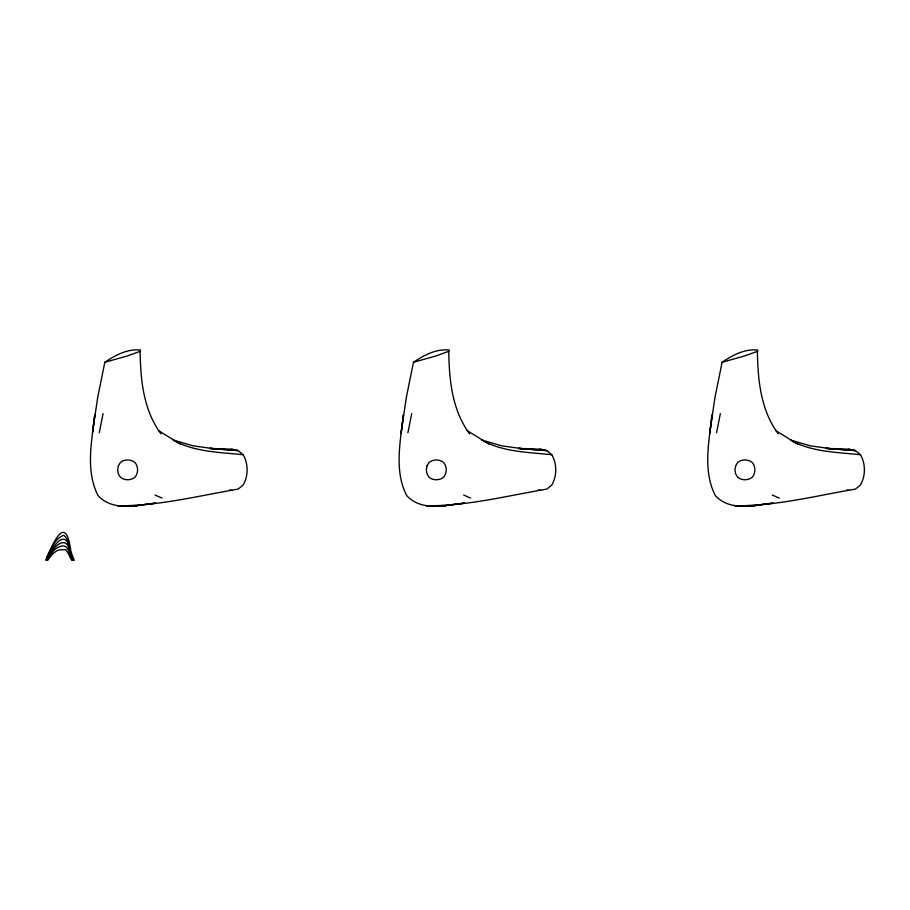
<?xml version="1.0" encoding="UTF-8"?>
<svg xmlns="http://www.w3.org/2000/svg" width="910" height="910" viewBox="0 0 910 910"><rect width="100%" height="100%" fill="white"/><g stroke="black" fill="none" stroke-linecap="round" stroke-linejoin="round"><path stroke-width="1.36" d="M92.547 432.136L97.7 397.397L104.821 362.271C115.172 355.264 127.627 348.541 140.584 350.088L140.117 351.351C140.549 379.993 143.382 410.069 160.979 433.865M92.547 432.193L94.776 414.789C91.808 441.339 85.312 470.515 98.007 495.518C112.749 511.807 136.921 505.198 155.906 503.116L138.491 505.209M99.27 432.796L103.069 413.629M407.908 432.796L411.707 413.629M716.557 432.796L720.356 413.629M469.628 433.865C452.031 410.069 449.187 379.993 448.766 351.351L449.221 350.088C436.265 348.541 423.821 355.264 413.47 362.271L406.338 397.397L401.014 433.535L403.414 414.789C400.457 441.339 393.962 470.515 406.645 495.518C421.398 511.807 445.57 505.198 464.544 503.116L447.128 505.209M778.266 433.865C760.669 410.069 757.825 379.993 757.404 351.351L757.859 350.088C744.903 348.541 732.459 355.264 722.108 362.271L714.987 397.397L709.652 433.535L712.064 414.789C709.095 441.339 702.6 470.515 715.283 495.518C730.036 511.807 754.208 505.198 773.193 503.116L755.766 505.209M140.117 351.351L127.286 355.969L104.821 362.271M448.766 351.351L435.924 355.969L413.47 362.271M757.404 351.351L744.562 355.969L722.108 362.271M228.478 450.052L232.107 449.221L238.147 450.598L243.186 454.727C248.43 463.929 248.43 475.771 243.186 484.984L238.147 489.102C198.221 495.848 158.238 506.199 117.526 505.755L137.899 505.607L131.791 506.017L135.806 505.528M537.116 450.052L540.745 449.221L546.785 450.598L551.824 454.727C557.068 463.929 557.068 475.771 551.824 484.984L546.785 489.102C506.859 495.848 466.875 506.199 426.176 505.755L446.537 505.607L440.429 506.017L444.444 505.528M845.765 450.052L849.383 449.221L855.434 450.598L860.473 454.727C865.706 463.929 865.706 475.771 860.473 484.984L855.434 489.102C815.508 495.848 775.513 506.199 734.814 505.755L755.186 505.607L749.066 506.017L753.093 505.528M826.064 448.357L849.383 449.221M540.745 449.221L518.802 448.402L546.785 450.598L518.575 448.493M232.107 449.221L210.153 448.402L238.147 450.598L209.937 448.493M827.224 448.493L855.434 450.598L826.098 448.414M860.473 454.727C836.87 452.179 811.356 452.134 790.289 439.974L810.196 445.809L832.263 448.892M551.824 454.727C528.232 452.179 502.718 452.134 481.652 439.974L501.546 445.809L523.625 448.892M243.186 454.727C219.583 452.179 194.08 452.134 173.014 439.974L192.909 445.809L214.987 448.892M846.971 489.933L849.383 490.479M538.322 489.933L540.745 490.479M229.684 489.933L232.107 490.479M772.306 495.051L779.313 498.123M463.668 495.051L470.675 498.123M155.018 495.051L162.025 498.123M775.661 430.521L797.979 444.33M467.023 430.521L489.341 444.33M158.374 430.521L180.703 444.33M118.346 465.852L117.686 469.856L118.346 473.848L120.347 477.193C124.499 480.628 130.869 480.628 135.021 477.193C138.457 473.029 138.457 466.671 135.021 462.519C130.869 459.084 124.499 459.084 120.347 462.519L118.346 465.852M426.995 465.852L426.324 469.856L426.995 473.848L428.997 477.193C433.149 480.628 439.507 480.628 443.659 477.193C447.094 473.029 447.094 466.671 443.659 462.519C439.507 459.084 433.149 459.084 428.997 462.519L426.995 465.852M735.633 465.852L734.973 469.856L735.633 473.848L737.635 477.193C741.786 480.628 748.157 480.628 752.308 477.193C755.744 473.029 755.744 466.671 752.308 462.519C748.157 459.084 741.786 459.084 737.635 462.519L735.633 465.852M46.865 557.057L45.989 560.332C50.562 551.676 53.542 538.856 63.723 535.308C70.65 540.54 68.569 553.121 73.699 560.332L74.188 560.332A111.418 111.418 0 0 1 70.855 551.039C65.952 515.31 55.282 538.595 46.865 557.057M47.627 557.762L46.979 560.332C50.653 548.764 67.511 530.803 70.15 553.735A117.606 117.606 0 0 0 72.709 560.332L73.198 560.332A98.075 98.075 0 0 1 70.445 553.109C66.817 526.549 54.179 543.77 47.627 557.762M48.514 558.171L47.468 560.332L52.166 554.349L56.352 551.073A13.445 13.445 0 0 1 59.343 549.902L65.952 549.697L68.739 554.349A92.206 92.206 0 0 0 70.775 558.535L72.22 560.332C68.728 556.306 69.922 546.876 63.723 545.863C56.556 545.954 51.506 552.313 48.514 558.171"/></g></svg>
